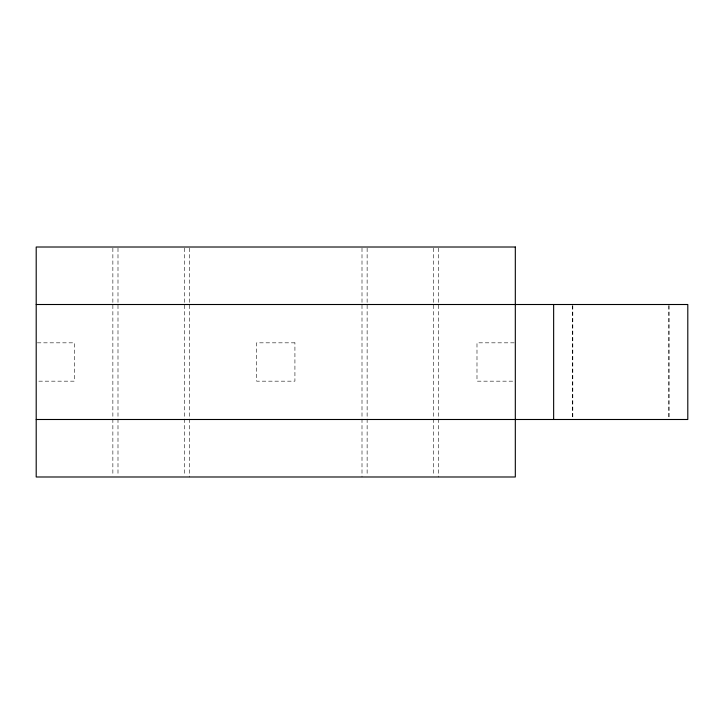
<?xml version="1.0" encoding="UTF-8"?>
<svg xmlns="http://www.w3.org/2000/svg" width="724" height="724" viewBox="0 0 724 724"><rect width="100%" height="100%" fill="white"/><g stroke="black" fill="none" stroke-linecap="round" stroke-linejoin="round"><path stroke-width="0.54" stroke-dasharray="3.62 2.71" d="M37.331 342.832L74.527 342.832L74.527 381.168L37.331 381.168M514.194 342.832L476.989 342.832L476.989 381.168L514.194 381.168M669.139 305.637L669.139 419.495M668.632 305.637L668.632 419.495M572.811 305.637L572.811 418.363M572.313 305.637L572.313 419.495M438.663 248.142L438.663 476.989M433.522 248.142L433.522 475.858M367.131 248.142L367.131 475.858M362 248.142L362 476.989M189.516 248.142L189.516 476.989M184.385 248.142L184.385 475.858M117.994 248.142L117.994 475.858M112.863 248.142L112.863 475.858M294.921 342.832L256.595 342.832L256.595 381.168L294.921 381.168L294.921 342.832"/><path stroke-width="1.09" d="M36.2 304.505L687.8 304.505L687.8 419.495L36.2 419.495M553.643 304.505L553.643 419.495M515.316 247.011L36.2 247.011L36.2 476.989L515.316 476.989L515.316 247.011"/></g></svg>
